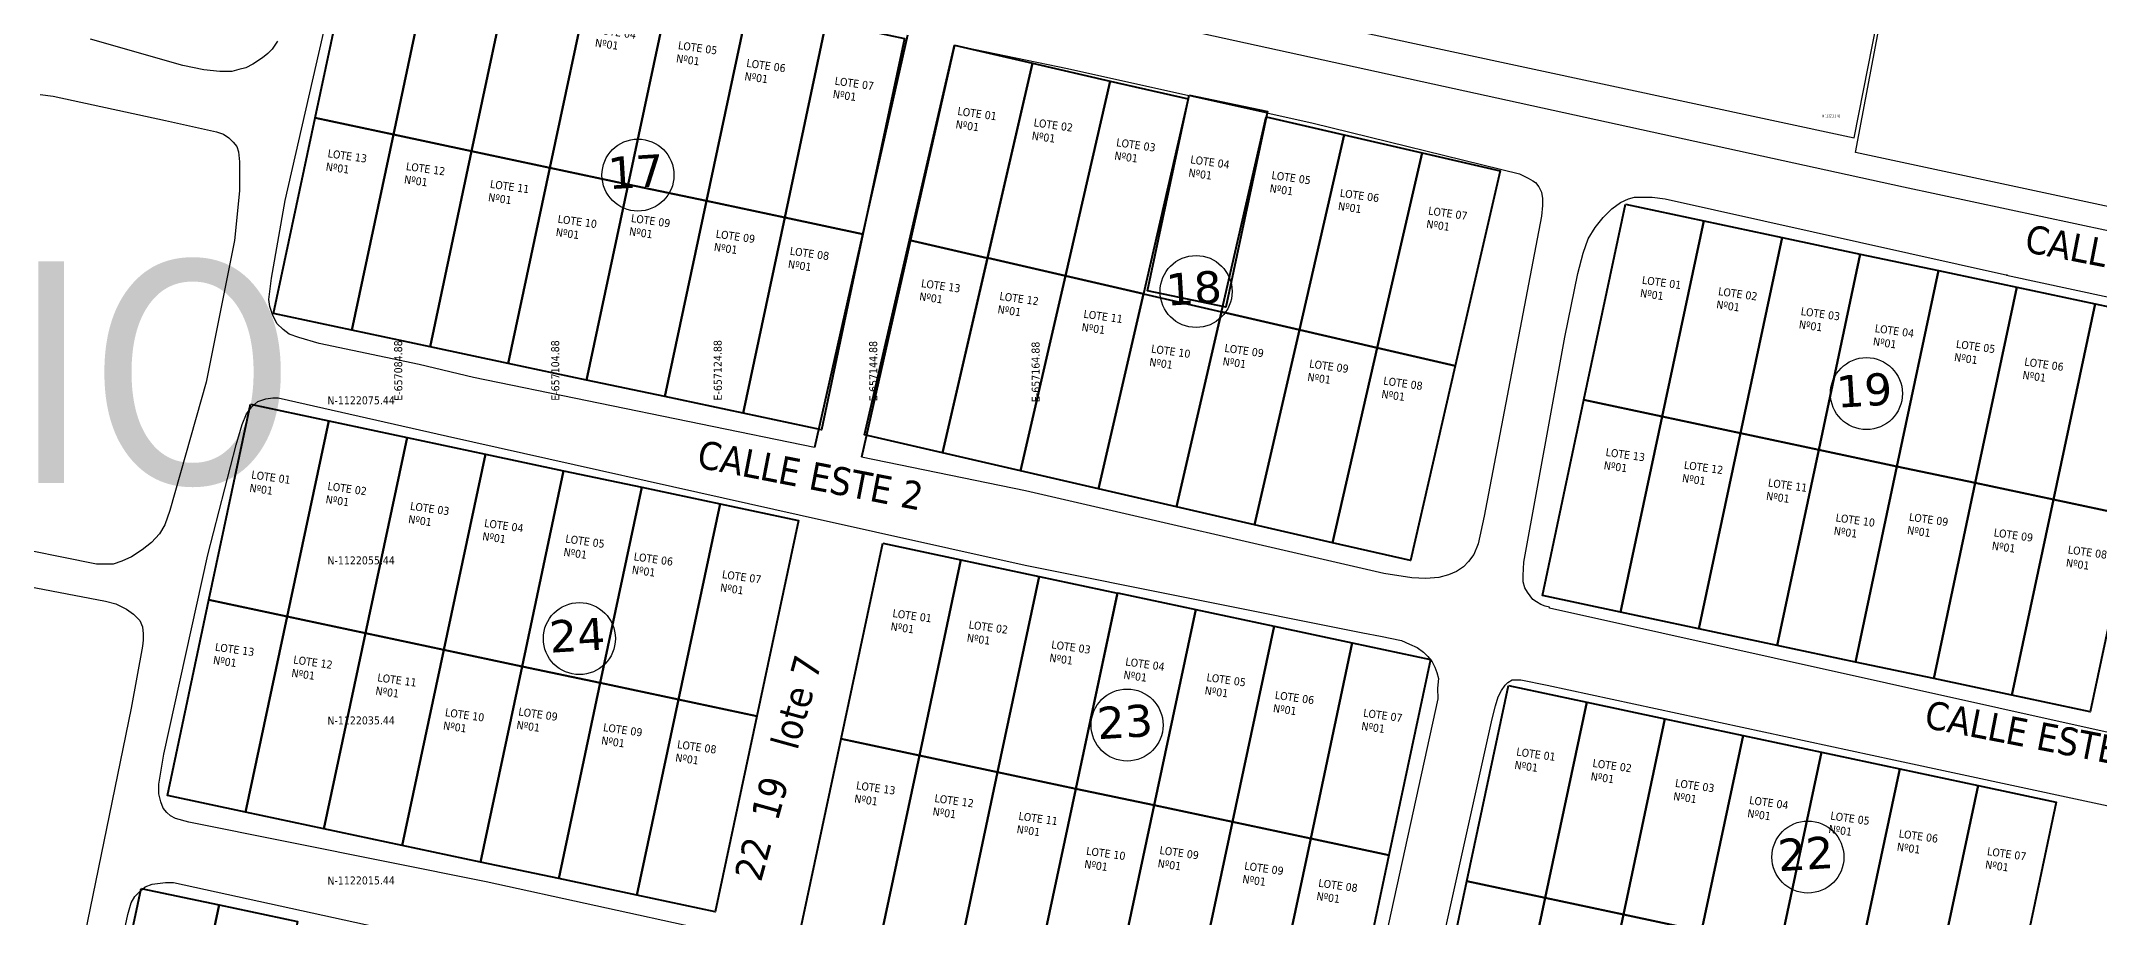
# Model space of a CAD drawing. Header units: metres. Extents: x 2 to 659295185, y -28 to 1124222152.
# Drawn here: x 657040.5 to 657297.8, y 1122011.2 to 1122120.7 of the extents above; entities that cross this region are included whole.
import ezdxf

# ---------------------------------------------------------------- set-up
doc = ezdxf.new("R2010")
doc.units = ezdxf.units.M
doc.header["$MEASUREMENT"] = 0
doc.linetypes.add('HIDDEN', pattern=[0.375, 0.25, -0.125])
for name, color, linetype in [('CALLES', 1, 'CONTINUOUS'), ('MANZANA', 30, 'CONTINUOUS'), ('Numero de manzana', 6, 'CONTINUOUS'), ('Parcelas', 140, 'CONTINUOUS'), ('TEXTOS', 7, 'CONTINUOUS')]:
    doc.layers.add(name, color=color, linetype=linetype)
doc.styles.add('ROMAN', font='verdana.ttf')
doc.styles.get("Standard").update_dxf_attribs({"font": 'tahoma.ttf'})

msp = doc.modelspace()

# ---------------------------------------------------------------- linework, layer by layer
at = {"layer": 'MANZANA', "lineweight": -3}
for p, q in [((657267.1127, 1122108.6378), (657279.4814, 1122171.3056)), ((657149, 1122134), (657267.1127, 1122108.6378))]:
    msp.add_line(p, q, dxfattribs=at)
at = {"layer": 'MANZANA', "lineweight": -2}
for p, q in [((657273.3098, 1122102.4793), (657135.1012, 1122132.7231)), ((657071.031, 1122100.8096), (657076.6217, 1122125.1647)), ((657058.2417, 1122117.6762), (657046.7223, 1122120.9455)), ((657070.0663, 1122120.7156), (657069.4149, 1122119.7158)), ((657154.6673, 1122120.2173), (657168.8103, 1122117.2763)), ((657060.8804, 1122117.1363), (657058.2417, 1122117.6762)), ((657065.2589, 1122117.1563), (657064.3849, 1122116.9263)), ((657066.133, 1122117.3763), (657065.2589, 1122117.1563)), ((657067.0071, 1122117.8262), (657066.133, 1122117.3763)), ((657068.211, 1122118.606), (657067.0071, 1122117.8262)), ((657068.8706, 1122119.1559), (657068.211, 1122118.606)), ((657069.4149, 1122119.7158), (657068.8706, 1122119.1559)), ((657168.8103, 1122117.2763), (657199.526, 1122110.4477)), ((657062.8512, 1122116.9263), (657060.8804, 1122117.1363)), ((657063.8324, 1122116.9263), (657062.8512, 1122116.9263)), ((657064.3849, 1122116.9263), (657063.8324, 1122116.9263)), ((657040.3977, 1122114.0569), (657042.0469, 1122113.847)), ((657042.0469, 1122113.847), (657056.0813, 1122110.8076)), ((657056.0813, 1122110.8076), (657062.4471, 1122109.3979)), ((657199.526, 1122110.4477), (657225.3025, 1122104.1489)), ((657062.4471, 1122109.3979), (657063.3212, 1122109.0679)), ((657063.3212, 1122109.0679), (657063.9808, 1122108.628)), ((657063.9808, 1122108.628), (657064.5333, 1122108.0781)), ((657064.5333, 1122108.0781), (657064.9703, 1122107.5283)), ((657064.9703, 1122107.5283), (657065.193, 1122106.8684)), ((657065.193, 1122106.8684), (657065.3084, 1122105.6486)), ((657065.3084, 1122105.6486), (657065.3249, 1122101.9994)), ((657065.3249, 1122101.9994), (657064.6982, 1122095.8106)), ((657225.3025, 1122104.1489), (657226.3992, 1122103.5991)), ((657226.3992, 1122103.5991), (657226.9517, 1122103.2691)), ((657226.9517, 1122103.2691), (657227.2815, 1122103.0492)), ((657227.2815, 1122103.0492), (657227.7186, 1122102.4993)), ((657227.7186, 1122102.4993), (657228.0567, 1122101.8394)), ((657228.0567, 1122101.8394), (657228.1638, 1122101.0596)), ((657380.9099, 1122079.394), (657273.3098, 1122102.4793)), ((657069.3159, 1122091.0716), (657071.031, 1122100.8096)), ((657228.1721, 1122100.1798), (657228.0649, 1122098.85)), ((657228.1638, 1122101.0596), (657228.1721, 1122100.1798)), ((657235.7418, 1122098.6601), (657236.8302, 1122099.7698)), ((657236.8302, 1122099.7698), (657237.9187, 1122100.5497)), ((657237.9187, 1122100.5497), (657238.9082, 1122100.9996)), ((657238.9082, 1122100.9996), (657239.675, 1122101.2195)), ((657239.675, 1122101.2195), (657240.5491, 1122101.2295)), ((657240.5491, 1122101.2295), (657241.8602, 1122101.2295)), ((657241.8602, 1122101.2295), (657243.5094, 1122101.0196)), ((657243.5094, 1122101.0196), (657286.2888, 1122091.4715)), ((657228.0649, 1122098.85), (657220.891, 1122061.3277)), ((657233.8865, 1122096.0006), (657234.7605, 1122097.4403)), ((657234.7605, 1122097.4403), (657235.7418, 1122098.6601)), ((657064.6982, 1122095.8106), (657061.1608, 1122078.0942)), ((657232.5919, 1122091.6815), (657233.235, 1122094.231)), ((657233.235, 1122094.231), (657233.8865, 1122096.0006)), ((657230.9839, 1122083.7131), (657232.5919, 1122091.6815)), ((657286.2888, 1122091.4715), (657286.1734, 1122091.4715)), ((657286.1734, 1122091.4715), (657302.8465, 1122087.9023)), ((657069.0026, 1122088.4121), (657069.3159, 1122091.0716)), ((657069.118, 1122087.5323), (657069.0026, 1122088.4121)), ((657069.4478, 1122086.5325), (657069.118, 1122087.5323)), ((657070.0003, 1122085.4328), (657069.4478, 1122086.5325)), ((657070.7754, 1122084.6629), (657070.0003, 1122085.4328)), ((657071.5423, 1122084.113), (657070.7754, 1122084.6629)), ((657072.7462, 1122083.6731), (657071.5423, 1122084.113)), ((657225.8468, 1122055.5988), (657230.9839, 1122083.7131)), ((657075.2694, 1122082.9133), (657072.7462, 1122083.6731)), ((657087.7784, 1122080.3138), (657075.2694, 1122082.9133)), ((657094.5812, 1122078.6841), (657087.7784, 1122080.3138)), ((657137.1745, 1122069.9246), (657094.5812, 1122078.6841)), ((657061.1608, 1122078.0942), (657056.6255, 1122062.0375)), ((657067.6338, 1122075.6847), (657068.6233, 1122076.0247)), ((657068.6233, 1122076.0247), (657069.4973, 1122076.1446)), ((657069.4973, 1122076.1446), (657070.157, 1122076.1446)), ((657070.157, 1122076.1446), (657091.3241, 1122071.3656)), ((657065.6712, 1122072.8053), (657066.2155, 1122074.1351)), ((657066.2155, 1122074.1351), (657066.8669, 1122075.0249)), ((657066.8669, 1122075.0249), (657067.6338, 1122075.6847)), ((657064.9209, 1122070.2558), (657065.6712, 1122072.8053)), ((657091.3241, 1122071.3656), (657135.2804, 1122061.5259)), ((657061.3669, 1122056.5286), (657064.9209, 1122070.2558)), ((657163.5659, 1122064.497), (657143.0526, 1122068.7157)), ((657208.3243, 1122054.1891), (657163.5659, 1122064.497)), ((657056.6255, 1122062.0375), (657055.9741, 1122060.2679)), ((657135.2804, 1122061.5259), (657163.4999, 1122055.2089)), ((657220.891, 1122061.3277), (657220.1406, 1122057.8884)), ((657047.4479, 1122055.3589), (657027.6002, 1122059.3681)), ((657054.3415, 1122058.0483), (657053.1458, 1122057.1585)), ((657055.3227, 1122059.1581), (657054.3415, 1122058.0483)), ((657055.9741, 1122060.2679), (657055.3227, 1122059.1581)), ((657050.6308, 1122055.7088), (657049.5341, 1122055.3689)), ((657051.8347, 1122056.2687), (657050.6308, 1122055.7088)), ((657053.1458, 1122057.1585), (657051.8347, 1122056.2687)), ((657055.8834, 1122031.6237), (657061.3669, 1122056.5286)), ((657218.945, 1122055.6788), (657218.2853, 1122055.0089)), ((657219.5964, 1122056.5586), (657218.945, 1122055.6788)), ((657220.1406, 1122057.8884), (657219.5964, 1122056.5586)), ((657225.7478, 1122053.9392), (657225.8468, 1122055.5988)), ((657027.6167, 1122054.719), (657048.5694, 1122050.7198)), ((657048.5446, 1122055.3689), (657047.4479, 1122055.3589)), ((657049.5341, 1122055.3689), (657048.5446, 1122055.3689)), ((657163.4999, 1122055.2089), (657205.7269, 1122046.7706)), ((657211.8288, 1122053.6492), (657208.3243, 1122054.1891)), ((657213.5852, 1122053.5492), (657211.8288, 1122053.6492)), ((657215.2261, 1122053.6692), (657213.5852, 1122053.5492)), ((657216.43, 1122054.0092), (657215.2261, 1122053.6692)), ((657217.4113, 1122054.4491), (657216.43, 1122054.0092)), ((657218.2853, 1122055.0089), (657217.4113, 1122054.4491)), ((657225.7478, 1122053.1593), (657225.7478, 1122053.9392)), ((657225.9705, 1122052.3895), (657225.7478, 1122053.1593)), ((657048.5694, 1122050.7198), (657049.8804, 1122050.3899)), ((657049.8804, 1122050.3899), (657051.1998, 1122049.74)), ((657226.3003, 1122051.8396), (657225.9705, 1122052.3895)), ((657226.6301, 1122051.3997), (657226.3003, 1122051.8396)), ((657226.96, 1122050.9498), (657226.6301, 1122051.3997)), ((657227.4052, 1122050.6298), (657226.96, 1122050.9498)), ((657227.9495, 1122050.2999), (657227.4052, 1122050.6298)), ((657228.5019, 1122050.08), (657227.9495, 1122050.2999)), ((657051.1998, 1122049.74), (657052.0821, 1122049.0802)), ((657052.0821, 1122049.0802), (657052.849, 1122048.3103)), ((657052.849, 1122048.3103), (657053.187, 1122047.5305)), ((657229.0462, 1122049.97), (657228.5019, 1122050.08)), ((657229.0544, 1122049.86), (657229.0462, 1122049.97)), ((657299.2513, 1122034.2432), (657229.0544, 1122049.86)), ((657053.187, 1122047.5305), (657053.2942, 1122046.6506)), ((657053.3025, 1122045.8708), (657053.1953, 1122045.101)), ((657053.2942, 1122046.6506), (657053.3025, 1122045.8708)), ((657205.7269, 1122046.7706), (657207.9203, 1122046.3407)), ((657207.9203, 1122046.3407), (657210.5507, 1122045.7908)), ((657210.5507, 1122045.7908), (657211.5402, 1122045.3609)), ((657211.5402, 1122045.3609), (657212.5297, 1122044.921)), ((657053.1953, 1122045.101), (657051.8017, 1122037.3525)), ((657212.5297, 1122044.921), (657213.2966, 1122044.3711)), ((657213.2966, 1122044.3711), (657213.8491, 1122043.8212)), ((657213.8491, 1122043.8212), (657214.3933, 1122043.1614)), ((657214.3933, 1122043.1614), (657214.7314, 1122042.4915)), ((657214.7314, 1122042.4915), (657214.954, 1122041.8316)), ((657214.954, 1122041.8316), (657215.1766, 1122041.0618)), ((657215.1766, 1122041.0618), (657215.0694, 1122039.842)), ((657223.0679, 1122039.5421), (657223.5049, 1122040.212)), ((657223.5049, 1122040.212), (657223.8348, 1122040.5419)), ((657223.8348, 1122040.5419), (657224.379, 1122040.8818)), ((657224.379, 1122040.8818), (657224.9232, 1122040.8818)), ((657224.9232, 1122040.8818), (657225.4757, 1122040.8818)), ((657225.4757, 1122040.8818), (657228.7658, 1122040.232)), ((657228.7658, 1122040.232), (657272.0895, 1122030.9139)), ((657215.0777, 1122038.5123), (657206.6917, 1122000.3201)), ((657215.0694, 1122039.842), (657215.0777, 1122038.5123)), ((657221.8805, 1122036.0028), (657222.3093, 1122037.6625)), ((657222.3093, 1122037.6625), (657222.6309, 1122038.7723)), ((657222.6309, 1122038.7723), (657223.0679, 1122039.5421)), ((657051.8017, 1122037.3525), (657044.7268, 1122003.0395)), ((657214.4675, 1122002.6796), (657221.8805, 1122036.0028)), ((657055.2402, 1122027.8545), (657055.8834, 1122031.6237)), ((657272.0895, 1122030.9139), (657362.802, 1122011.4078)), ((657055.2485, 1122026.6347), (657055.2402, 1122027.8545)), ((657055.4711, 1122025.6449), (657055.2485, 1122026.6347)), ((657055.801, 1122024.8751), (657055.4711, 1122025.6449)), ((657056.2462, 1122024.3252), (657055.801, 1122024.8751)), ((657056.6833, 1122023.8853), (657056.2462, 1122024.3252)), ((657057.3429, 1122023.5554), (657056.6833, 1122023.8853)), ((657058.9921, 1122023.1154), (657057.3429, 1122023.5554)), ((657096.1726, 1122015.647), (657058.9921, 1122023.1154)), ((657052.2388, 1122013.7973), (657052.8902, 1122014.4672)), ((657052.8902, 1122014.4672), (657053.5498, 1122015.0171)), ((657053.5498, 1122015.0171), (657054.4239, 1122015.357)), ((657054.4239, 1122015.357), (657056.0648, 1122015.587)), ((657056.0648, 1122015.587), (657057.0543, 1122015.587)), ((657057.0543, 1122015.587), (657109.5886, 1122004.0993)), ((657123.5792, 1122009.6407), (657096.1726, 1122015.647)), ((657051.3729, 1122011.5778), (657051.8017, 1122013.0175)), ((657051.8017, 1122013.0175), (657052.2388, 1122013.7973)), ((657050.1855, 1122006.0489), (657051.3729, 1122011.5778))]:
    msp.add_line(p, q, dxfattribs=at)
at = {"layer": 'MANZANA', "lineweight": 40}
for points in [[(657148.7994, 1122121.4716), (657137.1745, 1122069.9246)], [(657154.6673, 1122120.2173), (657143.0526, 1122068.7157)]]:
    msp.add_lwpolyline(points, dxfattribs=at)
at = {"layer": 'Numero de manzana', "lineweight": -3}
msp.add_lwpolyline([(657345.5053, 1122090.0665), (657267.2714, 1122106.7832), (657279.4575, 1122171.3056)], dxfattribs=at)
at = {"layer": 'Numero de manzana', "lineweight": -2}
for centre in [(657115.1227, 1122103.976), (657184.877, 1122089.4241), (657268.6626, 1122076.6688), (657107.8015, 1122046.054), (657176.2585, 1122035.2435), (657261.3414, 1122018.7468)]:
    msp.add_circle(centre, 4.5001, dxfattribs=at)
at = {"layer": 'Parcelas', "lineweight": 40}
for points in [[(657079.9695, 1122135.5825), (657089.751, 1122133.5034), (657084.5532, 1122109.0497), (657074.7717, 1122111.1289), (657079.9695, 1122135.5825)], [(657089.7512, 1122133.5041), (657099.5326, 1122131.425), (657094.3348, 1122106.9713), (657084.5534, 1122109.0504), (657089.7512, 1122133.5041)], [(657099.5328, 1122131.4257), (657109.3143, 1122129.3466), (657104.1165, 1122104.8929), (657094.335, 1122106.972), (657099.5328, 1122131.4257)], [(657109.3144, 1122129.3473), (657119.0959, 1122127.2682), (657113.8981, 1122102.8145), (657104.1166, 1122104.8936), (657109.3144, 1122129.3473)], [(657119.096, 1122127.2689), (657128.8775, 1122125.1897), (657123.6797, 1122100.7361), (657113.8982, 1122102.8152), (657119.096, 1122127.2689)], [(657128.8775, 1122125.1897), (657138.659, 1122123.1106), (657133.4612, 1122098.6569), (657123.6797, 1122100.7361), (657128.8775, 1122125.1897)], [(657138.6591, 1122123.1113), (657148.4406, 1122121.0322), (657143.2428, 1122096.5785), (657133.4613, 1122098.6576), (657138.6591, 1122123.1113)], [(657154.6673, 1122120.2173), (657164.4123, 1122117.9737), (657158.8034, 1122093.611), (657149.0584, 1122095.8546), (657154.6673, 1122120.2173)], [(657164.4125, 1122117.9744), (657174.1576, 1122115.7308), (657168.5487, 1122091.3681), (657158.8036, 1122093.6117), (657164.4125, 1122117.9744)], [(657174.1576, 1122115.7308), (657183.9026, 1122113.4873), (657178.2937, 1122089.1246), (657168.5487, 1122091.3681), (657174.1576, 1122115.7308)], [(657184.012, 1122113.9813), (657193.7935, 1122111.9022), (657188.5957, 1122087.4485), (657178.8142, 1122089.5276), (657184.012, 1122113.9813)], [(657074.7717, 1122111.1289), (657084.5532, 1122109.0497), (657079.3554, 1122084.5961), (657069.574, 1122086.6752), (657074.7717, 1122111.1289)], [(657193.6479, 1122111.2444), (657203.3929, 1122109.0008), (657197.784, 1122084.6382), (657188.039, 1122086.8817), (657193.6479, 1122111.2444)], [(657084.5534, 1122109.0504), (657094.3348, 1122106.9713), (657089.1371, 1122082.5176), (657079.3556, 1122084.5967), (657084.5534, 1122109.0504)], [(657094.335, 1122106.972), (657104.1165, 1122104.8929), (657098.9187, 1122080.4392), (657089.1372, 1122082.5183), (657094.335, 1122106.972)], [(657203.3931, 1122109.0015), (657213.1382, 1122106.758), (657207.5293, 1122082.3953), (657197.7842, 1122084.6389), (657203.3931, 1122109.0015)], [(657104.1166, 1122104.8936), (657113.8981, 1122102.8145), (657108.7003, 1122078.3608), (657098.9188, 1122080.4399), (657104.1166, 1122104.8936)], [(657213.1382, 1122106.758), (657222.8832, 1122104.5144), (657217.2743, 1122080.1517), (657207.5293, 1122082.3953), (657213.1382, 1122106.758)], [(657113.8982, 1122102.8152), (657123.6797, 1122100.7361), (657118.4819, 1122076.2824), (657108.7004, 1122078.3615), (657113.8982, 1122102.8152)], [(657123.6797, 1122100.7361), (657133.4612, 1122098.6569), (657128.2634, 1122074.2033), (657118.4819, 1122076.2824), (657123.6797, 1122100.7361)], [(657238.5494, 1122100.344), (657248.3308, 1122098.2649), (657243.1331, 1122073.8112), (657233.3516, 1122075.8903), (657238.5494, 1122100.344)], [(657133.4613, 1122098.6576), (657143.2428, 1122096.5785), (657138.045, 1122072.1248), (657128.2635, 1122074.2039), (657133.4613, 1122098.6576)], [(657248.331, 1122098.2656), (657258.1125, 1122096.1865), (657252.9147, 1122071.7328), (657243.1332, 1122073.8119), (657248.331, 1122098.2656)], [(657149.0584, 1122095.8546), (657158.8034, 1122093.611), (657153.1945, 1122069.2483), (657143.4494, 1122071.4919), (657149.0584, 1122095.8546)], [(657258.1125, 1122096.1865), (657267.8939, 1122094.1074), (657262.6962, 1122069.6537), (657252.9147, 1122071.7328), (657258.1125, 1122096.1865)], [(657267.8941, 1122094.1081), (657277.6756, 1122092.0289), (657272.4778, 1122067.5753), (657262.6963, 1122069.6544), (657267.8941, 1122094.1081)], [(657158.8036, 1122093.6117), (657168.5487, 1122091.3681), (657162.9398, 1122067.0055), (657153.1947, 1122069.249), (657158.8036, 1122093.6117)], [(657277.6756, 1122092.0289), (657287.457, 1122089.9498), (657282.2593, 1122065.4961), (657272.4778, 1122067.5753), (657277.6756, 1122092.0289)], [(657168.5487, 1122091.3681), (657178.2937, 1122089.1246), (657172.6848, 1122064.7619), (657162.9398, 1122067.0055), (657168.5487, 1122091.3681)], [(657178.2939, 1122089.1253), (657188.039, 1122086.8817), (657182.4301, 1122062.519), (657172.685, 1122064.7626), (657178.2939, 1122089.1253)], [(657287.4572, 1122089.9505), (657297.2387, 1122087.8714), (657292.0409, 1122063.4177), (657282.2594, 1122065.4968), (657287.4572, 1122089.9505)], [(657188.039, 1122086.8817), (657197.784, 1122084.6382), (657192.1751, 1122060.2755), (657182.4301, 1122062.519), (657188.039, 1122086.8817)], [(657297.2387, 1122087.8714), (657307.0201, 1122085.7923), (657301.8224, 1122061.3386), (657292.0409, 1122063.4177), (657297.2387, 1122087.8714)], [(657197.7842, 1122084.6389), (657207.5293, 1122082.3953), (657201.9204, 1122058.0326), (657192.1753, 1122060.2762), (657197.7842, 1122084.6389)], [(657207.5293, 1122082.3953), (657217.2743, 1122080.1517), (657211.6654, 1122055.789), (657201.9204, 1122058.0326), (657207.5293, 1122082.3953)], [(657066.7052, 1122075.3479), (657076.4867, 1122073.2688), (657071.2889, 1122048.8151), (657061.5074, 1122050.8942), (657066.7052, 1122075.3479)], [(657233.3516, 1122075.8903), (657243.1331, 1122073.8112), (657237.9353, 1122049.3575), (657228.1538, 1122051.4366), (657233.3516, 1122075.8903)], [(657243.1332, 1122073.8119), (657252.9147, 1122071.7328), (657247.7169, 1122047.2791), (657237.9354, 1122049.3582), (657243.1332, 1122073.8119)], [(657076.4868, 1122073.2695), (657086.2683, 1122071.1903), (657081.0705, 1122046.7366), (657071.289, 1122048.8158), (657076.4868, 1122073.2695)], [(657086.2683, 1122071.1903), (657096.0498, 1122069.1112), (657090.852, 1122044.6575), (657081.0705, 1122046.7366), (657086.2683, 1122071.1903)], [(657252.9147, 1122071.7328), (657262.6962, 1122069.6537), (657257.4984, 1122045.2), (657247.7169, 1122047.2791), (657252.9147, 1122071.7328)], [(657096.0499, 1122069.1119), (657105.8314, 1122067.0328), (657100.6336, 1122042.5791), (657090.8521, 1122044.6582), (657096.0499, 1122069.1119)], [(657262.6963, 1122069.6544), (657272.4778, 1122067.5753), (657267.28, 1122043.1216), (657257.4985, 1122045.2007), (657262.6963, 1122069.6544)], [(657105.8314, 1122067.0328), (657115.6129, 1122064.9537), (657110.4151, 1122040.5), (657100.6336, 1122042.5791), (657105.8314, 1122067.0328)], [(657272.4778, 1122067.5753), (657282.2593, 1122065.4961), (657277.0615, 1122041.0424), (657267.28, 1122043.1216), (657272.4778, 1122067.5753)], [(657115.613, 1122064.9544), (657125.3945, 1122062.8753), (657120.1967, 1122038.4216), (657110.4152, 1122040.5007), (657115.613, 1122064.9544)], [(657282.2594, 1122065.4968), (657292.0409, 1122063.4177), (657286.8431, 1122038.964), (657277.0616, 1122041.0431), (657282.2594, 1122065.4968)], [(657292.0409, 1122063.4177), (657301.8224, 1122061.3386), (657296.6246, 1122036.8849), (657286.8431, 1122038.964), (657292.0409, 1122063.4177)], [(657125.3945, 1122062.8753), (657135.176, 1122060.7961), (657129.9782, 1122036.3425), (657120.1967, 1122038.4216), (657125.3945, 1122062.8753)], [(657145.7104, 1122057.9828), (657155.4919, 1122055.9037), (657150.2941, 1122031.45), (657140.5126, 1122033.5291), (657145.7104, 1122057.9828)], [(657155.4921, 1122055.9044), (657165.2735, 1122053.8252), (657160.0757, 1122029.3716), (657150.2943, 1122031.4507), (657155.4921, 1122055.9044)], [(657165.2735, 1122053.8252), (657175.055, 1122051.7461), (657169.8572, 1122027.2924), (657160.0757, 1122029.3716), (657165.2735, 1122053.8252)], [(657061.5074, 1122050.8942), (657071.2889, 1122048.8151), (657066.0911, 1122024.3614), (657056.3096, 1122026.4405), (657061.5074, 1122050.8942)], [(657175.0552, 1122051.7468), (657184.8366, 1122049.6677), (657179.6388, 1122025.214), (657169.8574, 1122027.2931), (657175.0552, 1122051.7468)], [(657071.289, 1122048.8158), (657081.0705, 1122046.7366), (657075.8727, 1122022.283), (657066.0912, 1122024.3621), (657071.289, 1122048.8158)], [(657184.8366, 1122049.6677), (657194.6181, 1122047.5886), (657189.4203, 1122023.1349), (657179.6388, 1122025.214), (657184.8366, 1122049.6677)], [(657081.0705, 1122046.7366), (657090.852, 1122044.6575), (657085.6542, 1122020.2038), (657075.8727, 1122022.283), (657081.0705, 1122046.7366)], [(657194.6183, 1122047.5893), (657204.3997, 1122045.5102), (657199.2019, 1122021.0565), (657189.4205, 1122023.1356), (657194.6183, 1122047.5893)], [(657204.3997, 1122045.5102), (657214.1812, 1122043.4311), (657208.9834, 1122018.9774), (657199.2019, 1122021.0565), (657204.3997, 1122045.5102)], [(657090.8521, 1122044.6582), (657100.6336, 1122042.5791), (657095.4358, 1122018.1254), (657085.6543, 1122020.2045), (657090.8521, 1122044.6582)], [(657100.6336, 1122042.5791), (657110.4151, 1122040.5), (657105.2173, 1122016.0463), (657095.4358, 1122018.1254), (657100.6336, 1122042.5791)], [(657110.4152, 1122040.5007), (657120.1967, 1122038.4216), (657114.9989, 1122013.9679), (657105.2174, 1122016.047), (657110.4152, 1122040.5007)], [(657223.9142, 1122040.1679), (657233.6957, 1122038.0887), (657228.4979, 1122013.6351), (657218.7164, 1122015.7142), (657223.9142, 1122040.1679)], [(657120.1967, 1122038.4216), (657129.9782, 1122036.3425), (657124.7804, 1122011.8888), (657114.9989, 1122013.9679), (657120.1967, 1122038.4216)], [(657233.6959, 1122038.0894), (657243.4773, 1122036.0103), (657238.2795, 1122011.5566), (657228.4981, 1122013.6358), (657233.6959, 1122038.0894)], [(657243.4773, 1122036.0103), (657253.2588, 1122033.9312), (657248.061, 1122009.4775), (657238.2795, 1122011.5566), (657243.4773, 1122036.0103)], [(657140.5126, 1122033.5291), (657150.2941, 1122031.45), (657145.0963, 1122006.9963), (657135.3149, 1122009.0754), (657140.5126, 1122033.5291)], [(657253.259, 1122033.9319), (657263.0404, 1122031.8528), (657257.8426, 1122007.3991), (657248.0612, 1122009.4782), (657253.259, 1122033.9319)], [(657150.2943, 1122031.4507), (657160.0757, 1122029.3716), (657154.878, 1122004.9179), (657145.0965, 1122006.997), (657150.2943, 1122031.4507)], [(657263.0404, 1122031.8528), (657272.8219, 1122029.7737), (657267.6241, 1122005.32), (657257.8426, 1122007.3991), (657263.0404, 1122031.8528)], [(657272.8221, 1122029.7744), (657282.6035, 1122027.6952), (657277.4057, 1122003.2416), (657267.6243, 1122005.3207), (657272.8221, 1122029.7744)], [(657160.0757, 1122029.3716), (657169.8572, 1122027.2924), (657164.6594, 1122002.8387), (657154.878, 1122004.9179), (657160.0757, 1122029.3716)], [(657169.8574, 1122027.2931), (657179.6388, 1122025.214), (657174.4411, 1122000.7603), (657164.6596, 1122002.8394), (657169.8574, 1122027.2931)], [(657282.6035, 1122027.6952), (657292.385, 1122025.6161), (657287.1872, 1122001.1624), (657277.4057, 1122003.2416), (657282.6035, 1122027.6952)], [(657179.6388, 1122025.214), (657189.4203, 1122023.1349), (657184.2225, 1121998.6812), (657174.4411, 1122000.7603), (657179.6388, 1122025.214)], [(657189.4205, 1122023.1356), (657199.2019, 1122021.0565), (657194.0042, 1121996.6028), (657184.2227, 1121998.6819), (657189.4205, 1122023.1356)], [(657199.2019, 1122021.0565), (657208.9834, 1122018.9774), (657203.7856, 1121994.5237), (657194.0042, 1121996.6028), (657199.2019, 1122021.0565)], [(657053.0144, 1122014.8361), (657062.7959, 1122012.7569), (657057.5981, 1121988.3033), (657047.8166, 1121990.3824), (657053.0144, 1122014.8361)], [(657218.7164, 1122015.7142), (657228.4979, 1122013.6351), (657223.3001, 1121989.1814), (657213.5187, 1121991.2605), (657218.7164, 1122015.7142)], [(657062.7961, 1122012.7576), (657072.5775, 1122010.6785), (657067.3797, 1121986.2248), (657057.5983, 1121988.3039), (657062.7961, 1122012.7576)], [(657228.4981, 1122013.6358), (657238.2795, 1122011.5566), (657233.0818, 1121987.1029), (657223.3003, 1121989.1821), (657228.4981, 1122013.6358)], [(657238.2795, 1122011.5566), (657248.061, 1122009.4775), (657242.8632, 1121985.0238), (657233.0818, 1121987.1029), (657238.2795, 1122011.5566)]]:
    msp.add_lwpolyline(points, dxfattribs=at)

# ---------------------------------------------------------------- texts
at = {"layer": 'CALLES', "color": 0}
for s, rotation, p in [('CALLE ESTE 1', 349.029897, (657288.2813, 1122094.4137)), ('CALLE ESTE 2', 349.029897, (657122.3481, 1122067.4696)), ('22  19   lote 7  ', 74.556529, (657130.4902, 1122015.5204)), ('CALLE ESTE 2', 349.029897, (657275.7439, 1122034.9474))]:
    msp.add_text(s, height=3.5001, rotation=rotation, dxfattribs=at).set_placement(p)
at = {"layer": 'Numero de manzana', "lineweight": -2, "style": 'ROMAN'}
for s, p in [('17', (657111.475, 1122102.1994)), ('18', (657181.2294, 1122087.6475)), ('19', (657265.0149, 1122074.8922)), ('24', (657104.1539, 1122044.2774)), ('23', (657172.6108, 1122033.4669)), ('22', (657257.6938, 1122016.9702))]:
    msp.add_text(s, height=4, rotation=3.491535, dxfattribs=at).set_placement(p)
at = {"layer": 'Parcelas', "lineweight": 40, "char_height": 1, "width": 6.941503, "attachment_point": 1, "rotation": 351.956363}
for s, insert in [('LOTE 04\\PNº01', (657110.0778, 1122122.6739)), ('LOTE 05\\PNº01', (657120.2241, 1122120.7175)), ('LOTE 06\\PNº01', (657128.7676, 1122118.4945)), ('LOTE 07\\PNº01', (657139.8051, 1122116.2715)), ('LOTE 01\\PNº01', (657155.1493, 1122112.4907)), ('LOTE 02\\PNº01', (657164.6721, 1122111.0676)), ('LOTE 13\\PNº01', (657076.433, 1122107.2012)), ('LOTE 03\\PNº01', (657174.9949, 1122108.578)), ('LOTE 12\\PNº01', (657086.2235, 1122105.5999)), ('LOTE 04\\PNº01', (657184.2531, 1122106.4447)), ('LOTE 05\\PNº01', (657194.3995, 1122104.4884)), ('LOTE 11\\PNº01', (657096.7257, 1122103.3768)), ('LOTE 06\\PNº01', (657202.9429, 1122102.2653)), ('LOTE 07\\PNº01', (657213.9804, 1122100.0423)), ('LOTE 10\\PNº01', (657105.181, 1122099.0192)), ('LOTE 09\\PNº01', (657114.348, 1122099.109)), ('LOTE 09\\PNº01', (657124.9414, 1122097.1526)), ('LOTE 08\\PNº01', (657134.1966, 1122095.0181)), ('LOTE 13\\PNº01', (657150.6084, 1122090.972)), ('LOTE 12\\PNº01', (657160.3989, 1122089.3707)), ('LOTE 01\\PNº01', (657240.6967, 1122091.3937)), ('LOTE 02\\PNº01', (657250.2196, 1122089.9707)), ('LOTE 11\\PNº01', (657170.9011, 1122087.1477)), ('LOTE 03\\PNº01', (657260.5423, 1122087.481)), ('LOTE 04\\PNº01', (657269.8005, 1122085.3478)), ('LOTE 10\\PNº01', (657179.3564, 1122082.7901)), ('LOTE 09\\PNº01', (657188.5233, 1122082.8798)), ('LOTE 05\\PNº01', (657279.9469, 1122083.3914)), ('LOTE 06\\PNº01', (657288.4904, 1122081.1684)), ('LOTE 09\\PNº01', (657199.1168, 1122080.9235)), ('LOTE 08\\PNº01', (657208.372, 1122078.7889)), ('LOTE 13\\PNº01', (657236.1558, 1122069.875)), ('LOTE 01\\PNº01', (657066.895, 1122067.052)), ('LOTE 12\\PNº01', (657245.9463, 1122068.2737)), ('LOTE 11\\PNº01', (657256.4485, 1122066.0507)), ('LOTE 02\\PNº01', (657076.4178, 1122065.629)), ('LOTE 03\\PNº01', (657086.7406, 1122063.1393)), ('LOTE 04\\PNº01', (657095.9988, 1122061.006)), ('LOTE 10\\PNº01', (657264.9038, 1122061.6931)), ('LOTE 09\\PNº01', (657274.0708, 1122061.7829)), ('LOTE 05\\PNº01', (657106.1451, 1122059.0497)), ('LOTE 09\\PNº01', (657284.6642, 1122059.8265)), ('LOTE 06\\PNº01', (657114.6886, 1122056.8266)), ('LOTE 08\\PNº01', (657293.9194, 1122057.6919)), ('LOTE 07\\PNº01', (657125.7261, 1122054.6036)), ('LOTE 01\\PNº01', (657147.0286, 1122049.7413)), ('LOTE 02\\PNº01', (657156.5514, 1122048.3182)), ('LOTE 13\\PNº01', (657062.3541, 1122045.5333)), ('LOTE 03\\PNº01', (657166.8742, 1122045.8285)), ('LOTE 12\\PNº01', (657072.1446, 1122043.932)), ('LOTE 04\\PNº01', (657176.1324, 1122043.6953)), ('LOTE 11\\PNº01', (657082.6467, 1122041.709)), ('LOTE 05\\PNº01', (657186.2787, 1122041.7389)), ('LOTE 09\\PNº01', (657100.269, 1122037.4412)), ('LOTE 06\\PNº01', (657194.8222, 1122039.5159)), ('LOTE 10\\PNº01', (657091.102, 1122037.3514)), ('LOTE 09\\PNº01', (657110.8625, 1122035.4848)), ('LOTE 07\\PNº01', (657205.8597, 1122037.2929)), ('LOTE 08\\PNº01', (657120.1177, 1122033.3502)), ('LOTE 01\\PNº01', (657224.9966, 1122032.4319)), ('LOTE 02\\PNº01', (657234.5195, 1122031.0088)), ('LOTE 13\\PNº01', (657142.4877, 1122028.2225)), ('LOTE 03\\PNº01', (657244.8422, 1122028.5191)), ('LOTE 12\\PNº01', (657152.2781, 1122026.6213)), ('LOTE 04\\PNº01', (657254.1005, 1122026.3859)), ('LOTE 11\\PNº01', (657162.7803, 1122024.3982)), ('LOTE 05\\PNº01', (657264.2468, 1122024.4295)), ('LOTE 06\\PNº01', (657272.7903, 1122022.2065)), ('LOTE 10\\PNº01', (657171.2356, 1122020.0406)), ('LOTE 09\\PNº01', (657180.4026, 1122020.1304)), ('LOTE 07\\PNº01', (657283.8278, 1122019.9835)), ('LOTE 09\\PNº01', (657190.9961, 1122018.174)), ('LOTE 08\\PNº01', (657200.2512, 1122016.0394))]:
    msp.add_mtext(s, dxfattribs=dict(at, insert=insert))
at = {"layer": 'Parcelas', "lineweight": 18, "char_height": 1, "width": 10.220269, "attachment_point": 1}
for s, insert, rotation in [('E-657084.88', (657084.6741, 1122075.7691), 90.179457), ('E-657104.88', (657104.2964, 1122075.7724), 90.179457), ('E-657124.88', (657124.6062, 1122075.8043), 90.179457), ('E-657144.88', (657144.0402, 1122075.6951), 90.179457), ('E-657164.88', (657164.3396, 1122075.6003), 90.179457), ('N-1122075.44', (657076.3029, 1122076.3113), 0.179457), ('N-1122055.44', (657076.3029, 1122056.3113), 0.179457), ('N-1122035.44', (657076.3029, 1122036.3113), 0.179457), ('N-1122015.44', (657076.3029, 1122016.3113), 0.179457)]:
    msp.add_mtext(s, dxfattribs=dict(at, insert=insert, rotation=rotation))
at = {"layer": 'TEXTOS', "color": 0, "width": 0.6}
msp.add_text('N-1122111.41', height=0.359683, dxfattribs=at).set_placement((657263.1613, 1122111.1816))
at = {"layer": 'TEXTOS', "linetype": 'HIDDEN', "lineweight": 40, "insert": (656949.1277, 1122093.2074), "char_height": 27.69936, "width": 871.314617, "attachment_point": 1}
msp.add_mtext('PROPIO', dxfattribs=at)

doc.saveas('drawing.dxf')
